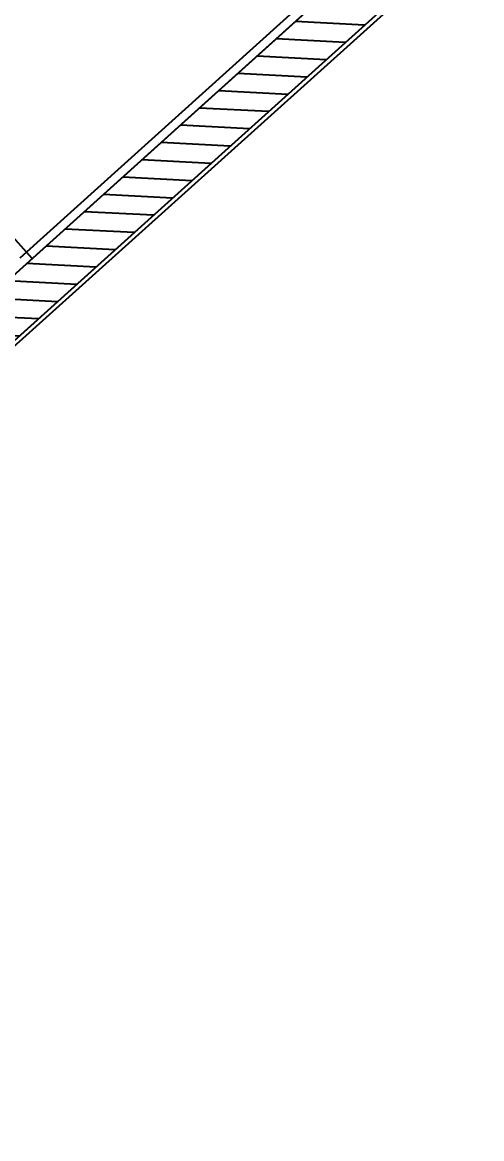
# Model space of a CAD drawing. Header units: metres. Extents: x -2639 to -2278, y 1912 to 2089.
# Drawn here: x -2344.666 to -2343.068, y 2042.558 to 2046.443 of the extents above; entities that cross this region are included whole.
import ezdxf

# ---------------------------------------------------------------- set-up
doc = ezdxf.new("R2010")
doc.units = ezdxf.units.M
doc.layers.add('muro02', color=3, linetype='Continuous', lineweight=18)
doc.layers.add('REMODELACIONES', color=6, linetype='Continuous')
doc.styles.get("Standard").update_dxf_attribs({"font": 'arial.ttf'})
doc.dimstyles.new('1-5000', dxfattribs={"dimtxt": 0.8, "dimasz": 0.15, "dimexe": 0.1, "dimexo": 0.2, "dimgap": 0.15, "dimtad": 2, "dimlfac": 10, "dimzin": 12, "dimdsep": 46, "dimtxsty": 'Standard', "dimcen": 0.2, "dimclrd": 1, "dimclre": 1, "dimclrt": 2, "dimadec": 5, "dimazin": 0, "dimtm": 1e-09, "dimtfac": 1, "dimtix": 1, "dimtmove": 0, "dimatfit": 3, "dimfxl": 0, "dimarcsym": 0})

# ---------------------------------------------------------------- blocks, each defined once
blk = doc.blocks.new('*D55')
at = {"color": 1, "lineweight": -2}
for p, q in [((-2343.0544, 2046.8084), (-2342.7644, 2047.1003)), ((-2342.7284, 2046.9236), (-2331.7877, 2036.0547)), ((-2331.9008, 2035.728), (-2331.6108, 2036.0199))]:
    blk.add_line(p, q, dxfattribs=at)
at = {"color": 1}
for points in [[(-2342.7108, 2046.9414), (-2342.7461, 2046.9059), (-2342.8349, 2047.0294)], [(-2331.7701, 2036.0724), (-2331.8053, 2036.037), (-2331.6813, 2035.949)]]:
    blk.add_solid(points, dxfattribs=at)
at = {"layer": 'Defpoints', "color": 0}
for p in [(-2343.1954, 2046.6665), (-2331.6813, 2035.949), (-2332.0417, 2035.5861)]:
    blk.add_point(p, dxfattribs=at)
at = {"color": 2, "insert": (-2336.8645, 2041.8854), "char_height": 0.8, "attachment_point": 5, "rotation": 315.1887}
blk.add_mtext('157.22', dxfattribs=at)
blk = doc.blocks.new('*D67')
at = {"color": 1, "lineweight": -2}
for p, q in [((-2347.0978, 2043.2646), (-2348.6767, 2042.7992)), ((-2343.9523, 2027.124), (-2348.5384, 2042.6836)), ((-2342.4269, 2027.4172), (-2344.0058, 2026.9518))]:
    blk.add_line(p, q, dxfattribs=at)
at = {"color": 1}
for points in [[(-2348.5144, 2042.6907), (-2348.5624, 2042.6766), (-2348.5808, 2042.8275)], [(-2343.9284, 2027.131), (-2343.9763, 2027.1169), (-2343.9099, 2026.9801)]]:
    blk.add_solid(points, dxfattribs=at)
at = {"layer": 'Defpoints', "color": 0}
for p in [(-2346.906, 2043.3212), (-2348.5808, 2042.8275), (-2342.2351, 2027.4737)]:
    blk.add_point(p, dxfattribs=at)
at = {"color": 2, "insert": (-2346.781, 2034.7459), "char_height": 0.8, "attachment_point": 5, "rotation": 286.4224}
blk.add_mtext('165.21', dxfattribs=at)
blk = doc.blocks.new('CASCO ZETA GAS')
h = blk.add_hatch()
h.set_pattern_fill('ANSI31', color=256, scale=0.2, style=0)
h.paths.add_polyline_path([(2011.263, 1176.592), (2012.963, 1176.592), (2012.963, 1224.802), (2020.063, 1224.802), (2020.063, 1226.252), (2011.263, 1226.252)])
blk.add_line((2013.263, 1194.402), (2013.263, 1176.592))
blk.add_lwpolyline([(2011.263, 1176.592), (2012.963, 1176.592), (2012.963, 1224.802), (2020.063, 1224.802), (2020.063, 1226.252), (2011.263, 1226.252), (2011.263, 1176.592)])
at = {"layer": 'muro02'}
for p, q in [((2011.113, 1176.442), (2011.113, 1226.402)), ((2011.263, 1176.592), (2011.263, 1226.252))]:
    blk.add_line(p, q, dxfattribs=at)
at = {"layer": 'REMODELACIONES'}
for p, q in [((2012.963, 1219.702), (2012.963, 1176.592)), ((2012.963, 1194.102), (2020.163, 1194.102))]:
    blk.add_line(p, q, dxfattribs=at)

msp = doc.modelspace()

# ---------------------------------------------------------------- linework, layer by layer
msp.add_line((-2343.1954, 2046.6665), (-2347.3904, 2042.8845))

# ---------------------------------------------------------------- block references
at = {"xscale": 0.1, "yscale": 0.1, "zscale": 0.1, "rotation": 132.0361737343117}
msp.add_blockref('CASCO ZETA GAS', (-2121.1544, 1976.0712), dxfattribs=at)

# ---------------------------------------------------------------- dimensions: what is measured, and where the dimension line sits
for p1, p2, distance, picture, middle in [((-2343.1954, 2046.6665), (-2332.0417, 2035.5861), 0.5115, '*D55', (-2336.8645, 2041.8854)), ((-2342.2351, 2027.47373), (-2346.90599, 2043.32116), 1.74606, '*D67', (-2346.78105, 2034.74592))]:
    dim = msp.add_aligned_dim(p1=p1, p2=p2, distance=distance, dimstyle='1-5000')
    dim.commit()
    dim.dimension.update_dxf_attribs({"geometry": picture, "text_midpoint": middle})

doc.saveas('drawing.dxf')
